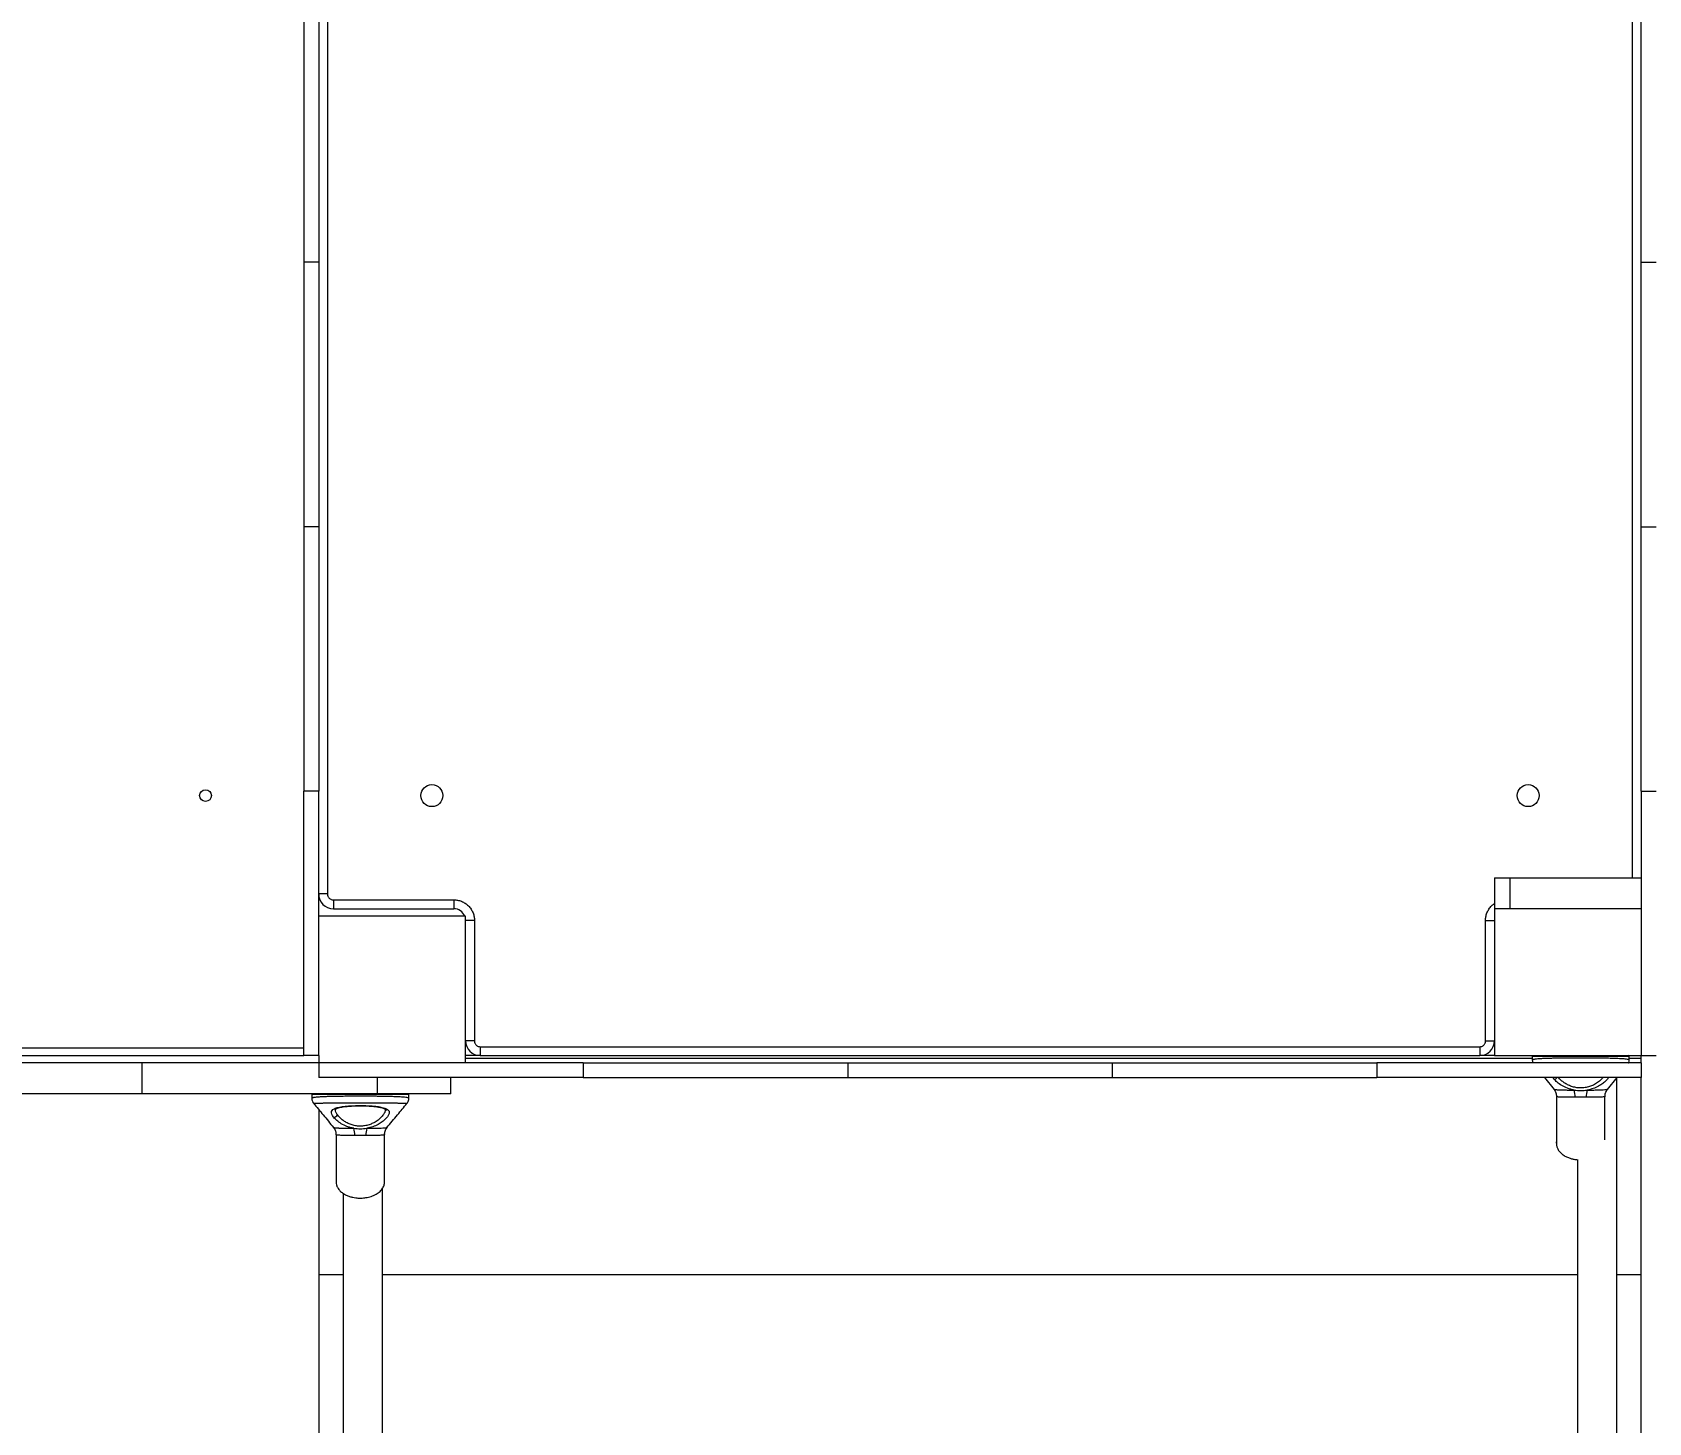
# Model space of a CAD drawing. Header units: millimetres. Extents: x -9608 to 9087, y -7864 to 6934.
# Drawn here: x -188 to 912, y -2644 to -1698 of the extents above; entities that cross this region are included whole.
import ezdxf

# ---------------------------------------------------------------- set-up
doc = ezdxf.new("R2010")
doc.units = ezdxf.units.MM
for name, color, linetype in [('DIKOM_ОБЪЕКТ', 7, 'Continuous'), ('DIKOM_РАЗМЕР_ЗОНА', 7, 'Continuous'), ('DIKOM_РАЗМЕР_ОБЪЕКТА', 7, 'Continuous')]:
    doc.layers.add(name, color=color, linetype=linetype)
doc.styles.add('style1', font='arial.ttf', dxfattribs={"width": 0.8})
doc.dimstyles.new('1-50', dxfattribs={"dimtxt": 300, "dimasz": 200, "dimexe": 100, "dimexo": 0, "dimgap": 100, "dimtad": 1, "dimtxsty": 'style1', "dimcen": 200, "dimclrd": 7, "dimclre": 7, "dimclrt": 7, "dimadec": 1, "dimazin": 2, "dimtfac": 1, "dimtmove": 0, "dimatfit": 2, "dimfxl": 0, "dimlwd": 25, "dimlwe": 18, "dimarcsym": 0})

# ---------------------------------------------------------------- blocks, each defined once
blk = doc.blocks.new('*D16')
at = {"layer": 'Defpoints', "color": 0, "transparency": 16777216}
for p in [(-6125, 3662.5), (7039, -2261), (7039, -7136.2)]:
    blk.add_point(p, dxfattribs=at)
at = {"layer": 'DIKOM_РАЗМЕР_ОБЪЕКТА', "color": 7, "lineweight": 18, "transparency": 16777216}
for p, q in [((-6125, 3662.5), (-6125, -7236.2)), ((7039, -2261), (7039, -7236.2))]:
    blk.add_line(p, q, dxfattribs=at)
at = {"layer": 'DIKOM_РАЗМЕР_ОБЪЕКТА', "color": 7, "lineweight": 25, "transparency": 16777216}
blk.add_line((-5925, -7136.2), (6839, -7136.2), dxfattribs=at)
at = {"layer": 'DIKOM_РАЗМЕР_ОБЪЕКТА', "color": 7, "transparency": 16777216}
for points in [[(-5925, -7102.9), (-5925, -7169.5), (-6125, -7136.2)], [(6839, -7102.9), (6839, -7169.5), (7039, -7136.2)]]:
    blk.add_solid(points, dxfattribs=at)
at = {"layer": 'DIKOM_РАЗМЕР_ОБЪЕКТА', "color": 7, "transparency": 16777216, "insert": (326.4, -6882.9), "char_height": 300, "attachment_point": 5, "style": 'style1'}
blk.add_mtext('13200', dxfattribs=at)
blk = doc.blocks.new('*D17')
at = {"layer": 'Defpoints', "color": 0, "transparency": 16777216}
for p in [(779.9, 5437.6), (-8598.7, -4942), (837.1, -4942)]:
    blk.add_point(p, dxfattribs=at)
at = {"layer": 'DIKOM_РАЗМЕР_ОБЪЕКТА', "color": 7, "lineweight": 18, "transparency": 16777216}
for p, q in [((779.9, 5437.6), (-8698.7, 5437.6)), ((837.1, -4942), (-8698.7, -4942))]:
    blk.add_line(p, q, dxfattribs=at)
at = {"layer": 'DIKOM_РАЗМЕР_ОБЪЕКТА', "color": 7, "lineweight": 25, "transparency": 16777216}
blk.add_line((-8598.7, 5237.6), (-8598.7, -4742), dxfattribs=at)
at = {"layer": 'DIKOM_РАЗМЕР_ОБЪЕКТА', "color": 7, "transparency": 16777216}
for points in [[(-8632.1, 5237.6), (-8565.4, 5237.6), (-8598.7, 5437.6)], [(-8632.1, -4742), (-8565.4, -4742), (-8598.7, -4942)]]:
    blk.add_solid(points, dxfattribs=at)
at = {"layer": 'DIKOM_РАЗМЕР_ОБЪЕКТА', "color": 7, "transparency": 16777216, "insert": (-8851.9, -261.4), "char_height": 300, "attachment_point": 5, "rotation": 90, "style": 'style1'}
blk.add_mtext('10400', dxfattribs=at)
blk = doc.blocks.new('*D19')
at = {"layer": 'Defpoints', "color": 0, "transparency": 16777216}
for p in [(-8101.5, 2662.5), (9079.7, -1911.4), (9079.7, -7764.5)]:
    blk.add_point(p, dxfattribs=at)
at = {"layer": 'DIKOM_РАЗМЕР_ЗОНА', "color": 7, "lineweight": 18, "transparency": 16777216}
for p, q in [((-8101.5, 2662.5), (-8101.5, -7864.5)), ((9079.7, -1911.4), (9079.7, -7864.5))]:
    blk.add_line(p, q, dxfattribs=at)
at = {"layer": 'DIKOM_РАЗМЕР_ЗОНА', "color": 7, "lineweight": 25, "transparency": 16777216}
blk.add_line((-7901.5, -7764.5), (8879.7, -7764.5), dxfattribs=at)
at = {"layer": 'DIKOM_РАЗМЕР_ЗОНА', "color": 7, "transparency": 16777216}
for points in [[(-7901.5, -7731.1), (-7901.5, -7797.8), (-8101.5, -7764.5)], [(8879.7, -7731.1), (8879.7, -7797.8), (9079.7, -7764.5)]]:
    blk.add_solid(points, dxfattribs=at)
at = {"layer": 'DIKOM_РАЗМЕР_ЗОНА', "color": 7, "transparency": 16777216, "insert": (369.4, -7511.3), "char_height": 300, "attachment_point": 5, "style": 'style1'}
blk.add_mtext('17200', dxfattribs=at)

msp = doc.modelspace()

# ---------------------------------------------------------------- linework, layer by layer
at = {"layer": 'DIKOM_ОБЪЕКТ', "color": 7, "linetype": 'Continuous', "lineweight": 15}
for p, q in [((13.126, -1604.271), (13.126, -2284.271)), ((901.126, -2273.271), (901.126, -1615.271)), ((-2.881, -1674.271), (-2.881, -1854.271)), ((7.114, -1674.271), (7.114, -1854.271)), ((907.123, -1854.271), (907.123, -1674.271)), ((7.114, -1854.271), (-2.881, -1854.271)), ((-2.881, -1854.271), (-2.881, -2034.271)), ((7.114, -1854.271), (7.114, -2034.271)), ((907.123, -1854.271), (917.117, -1854.271)), ((907.123, -2034.271), (907.123, -1854.271)), ((7.114, -2034.271), (-2.881, -2034.271)), ((-2.881, -2034.271), (-2.881, -2214.271)), ((7.114, -2034.271), (7.114, -2214.271)), ((907.123, -2034.271), (917.117, -2034.271)), ((907.123, -2214.271), (907.123, -2034.271)), ((7.114, -2214.271), (-2.881, -2214.271)), ((-2.881, -2394.271), (-2.881, -2214.271)), ((7.114, -2394.271), (7.114, -2214.271)), ((907.123, -2214.271), (917.117, -2214.271)), ((907.123, -2214.271), (907.123, -2394.271)), ((807.117, -2273.271), (807.117, -2294.271)), ((807.117, -2273.271), (817.645, -2273.271)), ((817.645, -2273.271), (817.645, -2294.271)), ((817.645, -2273.271), (907.123, -2273.271)), ((13.126, -2284.271), (7.114, -2284.271)), ((17.123, -2288.271), (99.124, -2288.271)), ((17.123, -2288.271), (17.123, -2294.271)), ((17.123, -2294.271), (99.124, -2294.271)), ((99.124, -2288.271), (99.124, -2294.271)), ((907.123, -2294.271), (807.117, -2294.271)), ((807.117, -2294.271), (807.117, -2394.271)), ((107.12, -2299.271), (7.114, -2299.271)), ((107.12, -2399.271), (107.12, -2299.271)), ((113.116, -2302.271), (107.12, -2302.271)), ((113.116, -2302.271), (113.116, -2384.271)), ((801.12, -2384.271), (801.12, -2302.271)), ((801.12, -2302.271), (807.117, -2302.271)), ((113.116, -2384.271), (107.12, -2384.271)), ((801.12, -2384.271), (807.117, -2384.271)), ((-1434.842, -2394.271), (-2.881, -2394.271)), ((-2.881, -2389.271), (-1432.706, -2389.271)), ((7.114, -2394.271), (-2.881, -2394.271)), ((7.114, -2394.271), (7.114, -2399.271)), ((117.114, -2394.271), (107.12, -2394.271)), ((832.889, -2396.252), (107.12, -2396.252)), ((117.114, -2388.271), (797.122, -2388.271)), ((117.114, -2388.271), (117.114, -2394.271)), ((117.114, -2394.271), (797.122, -2394.271)), ((797.122, -2388.271), (797.122, -2394.271)), ((807.117, -2394.271), (797.122, -2394.271)), ((807.117, -2394.271), (907.123, -2394.271)), ((832.889, -2394.771), (832.889, -2397.395)), ((898.898, -2394.771), (832.889, -2394.771)), ((832.889, -2397.228), (833.27, -2399.271)), ((832.889, -2397.395), (832.889, -2397.396)), ((898.898, -2397.393), (898.898, -2394.771)), ((907.123, -2396.252), (898.898, -2396.252)), ((907.123, -2396.252), (907.123, -2394.271)), ((907.123, -2394.271), (917.117, -2394.271)), ((907.123, -2399.271), (907.123, -2396.252)), ((-112.882, -2399.271), (-292.63, -2399.271)), ((-112.882, -2420.271), (-112.882, -2399.271)), ((7.114, -2399.271), (-112.882, -2399.271)), ((7.114, -2399.271), (7.114, -2409.271)), ((187.122, -2399.271), (7.114, -2399.271)), ((187.122, -2399.271), (187.122, -2409.271)), ((187.122, -2399.271), (367.114, -2399.271)), ((367.114, -2399.271), (367.114, -2409.271)), ((367.114, -2399.271), (547.122, -2399.271)), ((547.122, -2399.271), (547.122, -2409.271)), ((547.122, -2399.271), (727.115, -2399.271)), ((727.115, -2399.271), (727.115, -2409.271)), ((907.123, -2399.271), (727.115, -2399.271)), ((907.123, -2399.271), (907.123, -2409.271)), ((187.122, -2409.271), (7.114, -2409.271)), ((47.122, -2420.271), (47.122, -2409.271)), ((97.125, -2420.271), (97.125, -2409.271)), ((187.122, -2409.271), (367.114, -2409.271)), ((367.114, -2409.271), (547.122, -2409.271)), ((547.122, -2409.271), (727.115, -2409.271)), ((907.123, -2409.271), (727.115, -2409.271)), ((841.144, -2409.271), (847.72, -2417.239)), ((847.675, -2410.201), (847.125, -2409.271)), ((884.051, -2417.26), (890.628, -2409.271)), ((890.567, -4505.655), (890.567, -2409.271)), ((907.123, -2543.362), (907.123, -2409.271)), ((-112.882, -2420.271), (-292.63, -2420.271)), ((47.122, -2420.271), (-112.882, -2420.271)), ((2.444, -2420.771), (2.444, -2423.395)), ((68.439, -2420.771), (2.444, -2420.771)), ((2.444, -2423.395), (2.444, -2423.396)), ((3.711, -2426.751), (3.68, -2426.738)), ((97.125, -2420.271), (47.122, -2420.271)), ((68.439, -2423.393), (68.439, -2420.771)), ((7.114, -2430.933), (7.114, -2543.362)), ((863.666, -2465.138), (863.666, -4505.655)), ((50.571, -4505.655), (50.571, -2484.517)), ((23.669, -2487.893), (23.669, -4505.655)), ((7.114, -2543.362), (7.114, -2725.144)), ((7.114, -2543.362), (23.669, -2543.362)), ((50.571, -2543.362), (863.666, -2543.362)), ((890.567, -2543.362), (907.123, -2543.362)), ((907.123, -2725.144), (907.123, -2543.362))]:
    msp.add_line(p, q, dxfattribs=at)
for centre, radius in [((84.119, -2217.271), 7.5), ((830.119, -2217.271), 7.5), ((-69.882, -2217.271), 4), ((-69.881, -2217.271), 4)]:
    msp.add_circle(centre, radius, dxfattribs=at)
for centre, radius, start, end in [((17.119, -2284.271), 10, 180, 270), ((99.119, -2302.271), 8, 22.024313, 90), ((117.119, -2384.271), 10, 180, 270), ((797.119, -2384.271), 10, 270, 0), ((833.395, -2394.771), 0.5, 90, 180), ((898.395, -2394.771), 0.5, 0, 90), ((848.012, -2407.997), 2.23, 261.304949, 325.147005), ((842.837, -2423.148), 19.372, 1.628603, 16.216744), ((887.716, -2422.954), 18.134, 163.282094, 178.870836), ((2.945, -2420.771), 0.5, 90, 180), ((67.945, -2420.771), 0.5, 0, 90), ((17.553, -2433.963), 2.261, 261.789135, 347.797247), ((53.318, -2429.322), 1.8, 231.105492, 293.451349), ((12.381, -2449.15), 19.384, 1.63149, 16.212134), ((59.554, -2449.315), 20.44, 164.166007, 177.986923)]:
    msp.add_arc(centre, radius, start, end, dxfattribs=at)
for points, knots in [([(13.126, -2284.271), (13.177, -2284.774), (13.257, -2285.547), (13.748, -2286.481), (14.264, -2287.121), (14.907, -2287.636), (15.84, -2288.137), (16.617, -2288.218), (17.123, -2288.271)], [0, 0, 0, 0, 0.23908237, 0.3674773, 0.49896783, 0.63062454, 0.75953792, 1, 1, 1, 1]), ([(99.124, -2288.271), (99.978, -2288.316), (101.734, -2288.408), (104.34, -2289.195), (106.853, -2290.474), (109.081, -2292.31), (110.918, -2294.535), (112.204, -2297.05), (112.984, -2299.658), (113.073, -2301.417), (113.116, -2302.271)], [0, 0, 0, 0, 0.1165698, 0.23956679, 0.36863335, 0.49962773, 0.63138009, 0.75999152, 0.88347147, 1, 1, 1, 1]), ([(801.12, -2302.271), (801.163, -2301.417), (801.253, -2299.659), (802.031, -2297.048), (803.325, -2294.543), (805.041, -2292.392), (806.465, -2291.32), (807.117, -2290.829)], [0, 0, 0, 0, 0.19053241, 0.39243087, 0.60271968, 0.81814411, 1, 1, 1, 1]), ([(113.116, -2384.271), (113.175, -2384.774), (113.265, -2385.546), (113.754, -2386.481), (114.271, -2387.121), (114.912, -2387.637), (115.842, -2388.134), (116.614, -2388.217), (117.114, -2388.271)], [0, 0, 0, 0, 0.239999867, 0.368708688, 0.500391914, 0.632348884, 0.761474196, 1, 1, 1, 1]), ([(797.122, -2388.271), (797.623, -2388.217), (798.394, -2388.134), (799.324, -2387.637), (799.967, -2387.122), (800.479, -2386.477), (800.996, -2385.553), (801.071, -2384.776), (801.12, -2384.271)], [0, 0, 0, 0, 0.238366319, 0.367405293, 0.499274033, 0.630869211, 0.760619734, 1, 1, 1, 1]), ([(865.894, -2395.938), (864.275, -2395.94), (861.066, -2395.944), (856.392, -2395.975), (851.986, -2396.023), (848.266, -2396.086), (845.206, -2396.157), (842.73, -2396.231), (840.216, -2396.329), (837.811, -2396.457), (835.869, -2396.613), (834.556, -2396.774), (833.705, -2396.933), (833.046, -2397.132), (832.957, -2397.299), (832.904, -2397.398)], [0, 0, 0, 0, 0.09348106, 0.18539407, 0.27600291, 0.36505469, 0.43036108, 0.49404165, 0.55577086, 0.64521941, 0.73092131, 0.79338054, 0.85432054, 0.91375265, 1, 1, 1, 1]), ([(898.853, -2397.399), (898.864, -2397.366), (898.901, -2397.261), (898.571, -2397.074), (897.771, -2396.844), (896.326, -2396.655), (894.731, -2396.514), (893.123, -2396.409), (890.899, -2396.299), (887.886, -2396.188), (884.431, -2396.104), (881.185, -2396.045), (878.34, -2396.006), (874.861, -2395.971), (870.7, -2395.943), (867.501, -2395.94), (865.894, -2395.938)], [0, 0, 0, 0, 0.02745546, 0.08700211, 0.17645948, 0.269287, 0.32600186, 0.3844529, 0.44460373, 0.53762536, 0.63445077, 0.69435664, 0.75461674, 0.81536965, 0.90718326, 1, 1, 1, 1]), ([(898.471, -2399.271), (898.536, -2399.16), (898.879, -2398.57), (898.89, -2397.828), (898.898, -2397.227)], [0, 0, 0, 0, 0.18968511, 1, 1, 1, 1]), ([(861.438, -2417.738), (860.64, -2417.576), (859.044, -2417.251), (856.084, -2416.275), (852.83, -2414.684), (849.684, -2412.435), (848.341, -2410.942), (847.675, -2410.201)], [0, 0, 0, 0, 0.1266317, 0.25342592, 0.50527796, 0.75448378, 1, 1, 1, 1]), ([(847.705, -2417.229), (848.228, -2418.013), (849.181, -2419.439), (849.331, -2421.238), (849.399, -2422.048)], [0, 0, 0, 0, 0.54927785, 1, 1, 1, 1]), ([(847.736, -2417.232), (847.729, -2417.233), (847.692, -2417.24), (847.853, -2417.274), (848.142, -2417.32), (848.493, -2417.359), (848.793, -2417.391), (849.142, -2417.421), (849.581, -2417.455), (850.062, -2417.487), (850.678, -2417.521), (851.526, -2417.561), (852.72, -2417.606), (854.298, -2417.649), (856.243, -2417.688), (858.625, -2417.719), (860.48, -2417.732), (861.438, -2417.738)], [0, 0, 0, 0, 0.01392661, 0.08423656, 0.15521663, 0.19099007, 0.22618405, 0.26678393, 0.29645602, 0.34800806, 0.38891135, 0.43763502, 0.52807099, 0.62175532, 0.71836029, 0.85448354, 1, 1, 1, 1]), ([(880.939, -2409.271), (880.761, -2409.486), (880.278, -2410.068), (879.301, -2411.033), (878.063, -2412.105), (876.677, -2413.092), (875.28, -2413.918), (873.898, -2414.598), (872.094, -2415.325), (869.648, -2415.994), (866.487, -2416.353), (863.827, -2416.212), (861.769, -2415.863), (860.296, -2415.482), (858.871, -2415.008), (857.558, -2414.443), (856.295, -2413.806), (855.177, -2413.119), (854.099, -2412.374), (853.073, -2411.568), (851.988, -2410.556), (851.218, -2409.778), (850.879, -2409.313), (850.848, -2409.271)], [0, 0, 0, 0, 0.03268085, 0.08879049, 0.14463349, 0.1958461, 0.24699324, 0.28783216, 0.3264662, 0.40623496, 0.48509588, 0.56461338, 0.6040202, 0.6441604, 0.6832302, 0.72391285, 0.76243957, 0.80375103, 0.84091946, 0.88346101, 0.92926183, 0.99371945, 1, 1, 1, 1]), ([(861.438, -2417.738), (862.923, -2417.893), (865.894, -2418.203), (868.864, -2417.893), (870.349, -2417.738)], [0, 0, 0, 0, 0.50000115, 1, 1, 1, 1]), ([(884.753, -2409.271), (884.734, -2409.315), (884.454, -2409.935), (883.176, -2411.319), (880.965, -2413.295), (878.022, -2415.183), (874.503, -2416.806), (871.736, -2417.427), (870.349, -2417.738)], [0, 0, 0, 0, 0.01473926, 0.2091145, 0.40488052, 0.60074872, 0.79987768, 1, 1, 1, 1]), ([(870.349, -2417.738), (871.578, -2417.729), (874, -2417.712), (877.315, -2417.657), (880.122, -2417.575), (882.263, -2417.462), (883.535, -2417.341), (884.078, -2417.253), (884.03, -2417.239), (884.021, -2417.237)], [0, 0, 0, 0, 0.188081076, 0.370615298, 0.54230855, 0.700088524, 0.841808132, 0.970849801, 1, 1, 1, 1]), ([(882.388, -2422.04), (882.452, -2421.242), (882.597, -2419.447), (883.542, -2418.02), (884.067, -2417.228)], [0, 0, 0, 0, 0.4447224, 1, 1, 1, 1]), ([(2.444, -2423.228), (2.51, -2423.98), (2.624, -2425.303), (3.362, -2426.32), (3.68, -2426.759)], [0, 0, 0, 0, 0.56846246, 1, 1, 1, 1]), ([(35.449, -2421.938), (33.831, -2421.94), (30.617, -2421.944), (25.937, -2421.975), (21.526, -2422.023), (17.807, -2422.086), (14.747, -2422.157), (12.284, -2422.231), (9.772, -2422.329), (7.345, -2422.456), (5.428, -2422.614), (4.109, -2422.774), (3.267, -2422.933), (2.576, -2423.132), (2.503, -2423.299), (2.46, -2423.398)], [0, 0, 0, 0, 0.09346831, 0.18565578, 0.27625226, 0.3652919, 0.43058937, 0.49404156, 0.55576236, 0.64537111, 0.73092347, 0.79337418, 0.85430587, 0.91378296, 1, 1, 1, 1]), ([(3.665, -2426.752), (5.809, -2429.345), (10.295, -2434.771), (14.881, -2440.334), (17.276, -2443.239)], [0, 0, 0, 0, 0.47792522, 1, 1, 1, 1]), ([(35.846, -2426.553), (34.356, -2426.554), (31.353, -2426.556), (27.44, -2426.57), (24.121, -2426.588), (21.378, -2426.608), (19.279, -2426.627), (17.779, -2426.643), (16.803, -2426.655), (15.825, -2426.666), (14.847, -2426.679), (13.856, -2426.692), (12.879, -2426.708), (11.881, -2426.723), (10.784, -2426.742), (9.612, -2426.763), (8.514, -2426.784), (7.651, -2426.802), (6.807, -2426.818), (6.005, -2426.832), (5.24, -2426.843), (4.643, -2426.844), (4.112, -2426.832), (3.778, -2426.808), (3.728, -2426.766), (3.711, -2426.751)], [0, 0, 0, 0, 0.08959936, 0.18061506, 0.23974168, 0.30011778, 0.36134764, 0.38448972, 0.40855931, 0.43338335, 0.4590468, 0.48586585, 0.51347675, 0.54197846, 0.57475146, 0.61563682, 0.65995013, 0.69504009, 0.72278356, 0.77198522, 0.81313861, 0.86147793, 0.90360879, 0.96550763, 1, 1, 1, 1]), ([(17.23, -2436.201), (16.743, -2435.492), (15.773, -2434.081), (15.657, -2432.323), (16.659, -2430.919), (18.828, -2429.863), (22.052, -2429.108), (26.156, -2428.613), (30.869, -2428.324), (34.207, -2428.298), (35.876, -2428.285)], [0, 0, 0, 0, 0.12403913, 0.24707123, 0.37115053, 0.49607545, 0.62124454, 0.74712597, 0.8735906, 1, 1, 1, 1]), ([(18.451, -2431.184), (18.461, -2431.087), (18.479, -2430.913), (18.634, -2430.761), (19.044, -2430.463), (19.848, -2430.07), (21.156, -2429.653), (22.781, -2429.303), (24.78, -2428.991), (27.25, -2428.732), (30.258, -2428.538), (33.616, -2428.433), (37.006, -2428.431), (40.134, -2428.517), (42.892, -2428.676), (45.528, -2428.916), (47.576, -2429.204), (49.218, -2429.524), (50.411, -2429.846), (51.473, -2430.235), (51.933, -2430.554), (52.173, -2430.721)], [0, 0, 0, 0, 0.059816149, 0.106542222, 0.143698137, 0.1949205, 0.242954039, 0.290918425, 0.339946047, 0.395150924, 0.457614737, 0.525346581, 0.590921629, 0.651588972, 0.707255423, 0.759033712, 0.823101392, 0.861457305, 0.903934129, 0.950022986, 1, 1, 1, 1]), ([(68.408, -2423.399), (68.42, -2423.366), (68.457, -2423.261), (68.132, -2423.073), (67.299, -2422.844), (65.892, -2422.655), (64.268, -2422.515), (62.663, -2422.409), (60.457, -2422.298), (57.441, -2422.189), (53.987, -2422.104), (50.738, -2422.045), (47.888, -2422.006), (44.409, -2421.97), (40.249, -2421.943), (37.052, -2421.94), (35.449, -2421.938)], [0, 0, 0, 0, 0.02745829, 0.08701167, 0.17653712, 0.26927415, 0.32612644, 0.38458352, 0.44456324, 0.53759424, 0.63442964, 0.6943417, 0.75487474, 0.81535677, 0.9074668, 1, 1, 1, 1]), ([(67.157, -2426.734), (67.162, -2426.754), (67.179, -2426.821), (66.562, -2426.843), (65.364, -2426.843), (63.631, -2426.809), (61.371, -2426.764), (58.667, -2426.716), (55.555, -2426.671), (52.073, -2426.63), (48.294, -2426.597), (44.286, -2426.573), (40.111, -2426.557), (37.27, -2426.554), (35.846, -2426.553)], [0, 0, 0, 0, 0.03564354, 0.12664304, 0.21649417, 0.30489564, 0.39343874, 0.48060616, 0.56788298, 0.6545127, 0.74106463, 0.82742979, 0.91351097, 1, 1, 1, 1]), ([(35.876, -2428.285), (36.878, -2428.294), (38.883, -2428.314), (41.803, -2428.435), (44.581, -2428.623), (47.131, -2428.896), (49.408, -2429.255), (51.355, -2429.712), (52.961, -2430.266), (53.677, -2430.738), (54.034, -2430.973)], [0, 0, 0, 0, 0.12539686, 0.2510022, 0.37634608, 0.50183732, 0.62640296, 0.75170207, 0.87604665, 1, 1, 1, 1]), ([(53.592, -2443.26), (55.955, -2440.391), (60.355, -2435.052), (65.036, -2429.394), (67.203, -2426.775)], [0, 0, 0, 0, 0.53720629, 1, 1, 1, 1]), ([(67.218, -2426.754), (67.614, -2426.176), (68.325, -2425.137), (68.404, -2423.813), (68.439, -2423.227)], [0, 0, 0, 0, 0.55680017, 1, 1, 1, 1]), ([(849.399, -2422.003), (849.399, -2422.482), (849.399, -2424.926), (849.399, -2428.626), (849.399, -2432.858), (849.399, -2436.009), (849.399, -2438.575), (849.399, -2440.762), (849.399, -2442.917), (849.399, -2445.038), (849.399, -2447.217), (849.398, -2449.325), (849.403, -2451.342), (849.378, -2452.654), (849.487, -2455.082), (849.157, -2451.369), (849.577, -2456.422), (850.5, -2458.411), (852.011, -2460.353), (854.002, -2461.98), (856.246, -2463.264), (858.523, -2464.161), (860.744, -2464.751), (862.566, -2465.09), (863.68, -2465.147), (864.062, -2465.166)], [0, 0, 0, 0, 0.01659892, 0.08481189, 0.14496225, 0.19397047, 0.23102267, 0.27347196, 0.31254424, 0.35837964, 0.41149367, 0.47242105, 0.54152473, 0.6189454, 0.70453338, 0.79761387, 0.81808412, 0.84060474, 0.86539216, 0.89182969, 0.91845265, 0.94377336, 0.96606969, 0.98836403, 1, 1, 1, 1]), ([(862.201, -2422.598), (861.268, -2422.597), (859.433, -2422.594), (856.877, -2422.587), (854.612, -2422.577), (852.706, -2422.556), (851.218, -2422.509), (850.174, -2422.412), (849.515, -2422.254), (849.437, -2422.094), (849.399, -2422.016)], [0, 0, 0, 0, 0.150672199, 0.296149971, 0.433410674, 0.56425925, 0.684648173, 0.796538341, 0.900170648, 1, 1, 1, 1]), ([(869.586, -2422.597), (868.355, -2422.574), (865.893, -2422.527), (863.432, -2422.574), (862.201, -2422.598)], [0, 0, 0, 0, 0.49999379, 1, 1, 1, 1]), ([(882.388, -2422.007), (882.348, -2422.084), (882.265, -2422.241), (881.636, -2422.404), (880.581, -2422.504), (879.097, -2422.554), (877.181, -2422.575), (874.903, -2422.586), (872.344, -2422.592), (870.514, -2422.595), (869.586, -2422.597)], [0, 0, 0, 0, 0.09915478, 0.20289581, 0.31456852, 0.43492858, 0.56567865, 0.70463947, 0.85014315, 1, 1, 1, 1]), ([(882.388, -2451.508), (882.388, -2451.386), (882.388, -2450.797), (882.388, -2449.315), (882.388, -2447.219), (882.388, -2445.038), (882.388, -2442.917), (882.388, -2440.925), (882.388, -2439.114), (882.388, -2437.358), (882.388, -2435.395), (882.388, -2432.595), (882.388, -2428.626), (882.388, -2424.922), (882.388, -2422.474), (882.388, -2421.992)], [0, 0, 0, 0, 0.03241564, 0.15585737, 0.26469356, 0.35957255, 0.44144953, 0.51124539, 0.56986608, 0.61849304, 0.67300933, 0.74082285, 0.84827103, 0.97012167, 1, 1, 1, 1]), ([(30.994, -2443.738), (30.191, -2443.576), (28.588, -2443.253), (25.627, -2442.277), (22.385, -2440.681), (19.239, -2438.436), (17.896, -2436.942), (17.23, -2436.201)], [0, 0, 0, 0, 0.1273333, 0.25411255, 0.50533636, 0.75451276, 1, 1, 1, 1]), ([(19.763, -2434.441), (19.384, -2433.842), (18.63, -2432.65), (18.51, -2431.644), (18.451, -2431.143)], [0, 0, 0, 0, 0.502543772, 1, 1, 1, 1]), ([(52.447, -2431.14), (52.427, -2431.42), (52.387, -2431.977), (52.047, -2432.908), (51.532, -2433.877), (50.832, -2434.889), (49.952, -2435.939), (48.862, -2437.035), (47.602, -2438.103), (46.218, -2439.089), (44.834, -2439.924), (43.439, -2440.595), (41.639, -2441.324), (39.199, -2441.997), (36.038, -2442.351), (33.376, -2442.216), (31.317, -2441.858), (29.843, -2441.487), (28.424, -2441.005), (27.113, -2440.444), (25.851, -2439.806), (24.732, -2439.119), (23.654, -2438.374), (22.631, -2437.568), (21.534, -2436.556), (20.542, -2435.494), (19.997, -2434.758), (19.763, -2434.441)], [0, 0, 0, 0, 0.04150837, 0.08284205, 0.1253705, 0.16493657, 0.2061327, 0.25025166, 0.29433347, 0.33460191, 0.37460052, 0.40695039, 0.4373283, 0.49977414, 0.56178242, 0.62460577, 0.65530154, 0.68714282, 0.71759763, 0.74958636, 0.77987989, 0.81236306, 0.84158856, 0.87503895, 0.9110521, 0.96173972, 1, 1, 1, 1]), ([(54.034, -2430.973), (54.414, -2431.358), (55.174, -2432.126), (55.151, -2433.63), (54.385, -2435.375), (52.782, -2437.304), (50.508, -2439.302), (47.566, -2441.179), (44.043, -2442.806), (41.276, -2443.427), (39.889, -2443.738)], [0, 0, 0, 0, 0.12436551, 0.24849847, 0.37185508, 0.49571879, 0.62046875, 0.74558107, 0.87247403, 1, 1, 1, 1]), ([(52.173, -2430.721), (52.272, -2430.82), (52.473, -2431.021), (52.456, -2431.086), (52.447, -2431.119)], [0, 0, 0, 0, 0.49243022, 1, 1, 1, 1]), ([(17.261, -2443.229), (17.786, -2444.013), (18.741, -2445.438), (18.878, -2447.237), (18.939, -2448.048)], [0, 0, 0, 0, 0.54942347, 1, 1, 1, 1]), ([(17.276, -2443.232), (17.275, -2443.233), (17.271, -2443.24), (17.394, -2443.274), (17.711, -2443.32), (18.027, -2443.36), (18.353, -2443.392), (18.701, -2443.42), (19.116, -2443.455), (19.62, -2443.486), (20.232, -2443.521), (21.065, -2443.562), (22.276, -2443.606), (23.841, -2443.65), (25.798, -2443.688), (28.179, -2443.719), (30.035, -2443.732), (30.994, -2443.738)], [0, 0, 0, 0, 0.01390369, 0.08420151, 0.15516932, 0.19067232, 0.22617509, 0.26676699, 0.2960379, 0.34802755, 0.38892378, 0.43711487, 0.52811094, 0.62115246, 0.7184091, 0.85450885, 1, 1, 1, 1]), ([(18.939, -2448.003), (18.939, -2448.482), (18.939, -2450.926), (18.939, -2454.626), (18.939, -2458.858), (18.939, -2462.009), (18.939, -2464.575), (18.939, -2466.762), (18.939, -2468.917), (18.939, -2471.039), (18.939, -2473.214), (18.939, -2475.338), (18.939, -2477.287), (18.939, -2478.896), (18.939, -2480.039), (18.939, -2480.192), (18.939, -2480.271)], [0, 0, 0, 0, 0.02081072, 0.10633202, 0.1817449, 0.24318844, 0.28964224, 0.34286259, 0.39184906, 0.44931471, 0.51590586, 0.59229292, 0.67893093, 0.77599629, 0.88330132, 1, 1, 1, 1]), ([(31.757, -2448.598), (30.823, -2448.597), (28.989, -2448.594), (26.433, -2448.587), (24.167, -2448.577), (22.262, -2448.556), (20.759, -2448.509), (19.709, -2448.412), (19.079, -2448.253), (18.985, -2448.094), (18.939, -2448.016)], [0, 0, 0, 0, 0.1506182, 0.29604384, 0.43325536, 0.56405704, 0.68492077, 0.79677084, 0.90011889, 1, 1, 1, 1]), ([(30.994, -2443.738), (32.479, -2443.893), (35.444, -2444.204), (38.409, -2443.893), (39.889, -2443.738)], [0, 0, 0, 0, 0.50085166, 1, 1, 1, 1]), ([(39.127, -2448.597), (37.901, -2448.574), (35.444, -2448.527), (32.987, -2448.574), (31.757, -2448.598)], [0, 0, 0, 0, 0.498967065, 1, 1, 1, 1]), ([(51.944, -2448.007), (51.905, -2448.084), (51.826, -2448.241), (51.168, -2448.403), (50.143, -2448.504), (48.635, -2448.554), (46.738, -2448.575), (44.458, -2448.586), (41.896, -2448.592), (40.06, -2448.595), (39.127, -2448.597)], [0, 0, 0, 0, 0.0991016, 0.20303322, 0.31425399, 0.43506749, 0.56512947, 0.70401576, 0.84944139, 1, 1, 1, 1]), ([(39.889, -2443.738), (41.124, -2443.729), (43.551, -2443.712), (46.869, -2443.658), (49.665, -2443.575), (51.803, -2443.462), (53.085, -2443.341), (53.654, -2443.253), (53.576, -2443.239), (53.561, -2443.237)], [0, 0, 0, 0, 0.18872277, 0.37116702, 0.54216031, 0.69986251, 0.84185639, 0.97083445, 1, 1, 1, 1]), ([(51.944, -2448.04), (52.008, -2447.242), (52.152, -2445.447), (53.098, -2444.02), (53.622, -2443.228)], [0, 0, 0, 0, 0.4447224, 1, 1, 1, 1]), ([(51.944, -2480.271), (51.944, -2480.192), (51.944, -2480.039), (51.944, -2478.896), (51.944, -2477.287), (51.944, -2475.338), (51.944, -2473.214), (51.944, -2471.039), (51.944, -2468.917), (51.944, -2466.925), (51.944, -2465.114), (51.944, -2463.358), (51.944, -2461.395), (51.944, -2458.595), (51.944, -2454.626), (51.944, -2450.922), (51.944, -2448.474), (51.944, -2447.992)], [0, 0, 0, 0, 0.11667866, 0.22396529, 0.32101399, 0.40763715, 0.48401111, 0.55059083, 0.60804662, 0.65702469, 0.69816077, 0.73228393, 0.77053981, 0.81812681, 0.89352675, 0.97903338, 1, 1, 1, 1]), ([(18.939, -2480.271), (18.994, -2480.946), (19.109, -2482.365), (20.061, -2484.427), (21.565, -2486.342), (23.546, -2487.991), (25.799, -2489.26), (28.078, -2490.159), (30.295, -2490.757), (32.637, -2491.154), (35.357, -2491.331), (38.546, -2491.155), (41.989, -2490.476), (45.347, -2489.201), (48.271, -2487.378), (50.4, -2485.121), (51.725, -2482.706), (51.875, -2481.042), (51.944, -2480.271)], [0, 0, 0, 0, 0.04632537, 0.09742915, 0.15352455, 0.21308592, 0.27363904, 0.33093725, 0.38139803, 0.43150603, 0.49435205, 0.5687381, 0.65092214, 0.73502977, 0.81497857, 0.88587943, 0.94715989, 1, 1, 1, 1])]:
    msp.add_open_spline(points, degree=3, knots=knots, dxfattribs=at)

# ---------------------------------------------------------------- dimensions: what is measured, and where the dimension line sits
at = {"layer": 'DIKOM_РАЗМЕР_ЗОНА'}
dim = msp.add_linear_dim(base=(9079.685, -7764.48), p1=(-8101.458, 2662.494), p2=(9079.685, -1911.421), text='17200', dimstyle='1-50', dxfattribs=at)
dim.commit()
dim.dimension.update_dxf_attribs({"geometry": '*D19', "text_midpoint": (369.421, -7764.48), "dimtype": 160})
at = {"layer": 'DIKOM_РАЗМЕР_ОБЪЕКТА'}
dim = msp.add_linear_dim(base=(-8598.733, -4942.044), p1=(779.88, 5437.622), p2=(837.115, -4942.044), angle=90, text='10400', dimstyle='1-50', dxfattribs=at)
dim.commit()
dim.dimension.update_dxf_attribs({"geometry": '*D17', "text_midpoint": (-8598.733, -261.45), "dimtype": 160})
dim = msp.add_linear_dim(base=(7038.989, -7136.194), p1=(-6124.982, 3662.494), p2=(7038.989, -2261.037), text='13200', dimstyle='1-50', dxfattribs=at)
dim.commit()
dim.dimension.update_dxf_attribs({"geometry": '*D16', "text_midpoint": (326.371, -7136.194), "dimtype": 160})

doc.saveas('drawing.dxf')
